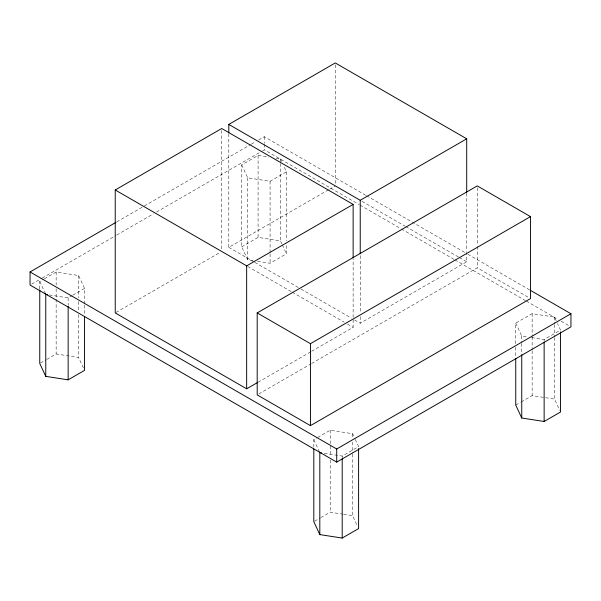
<?xml version="1.0" encoding="UTF-8"?>
<svg xmlns="http://www.w3.org/2000/svg" width="601" height="601" viewBox="0 0 601 601"><rect width="100%" height="100%" fill="white"/><g stroke="black" fill="none" stroke-linecap="round" stroke-linejoin="round"><path stroke-width="0.45" stroke-dasharray="3 2.25" d="M116.782 221.882L143.526 206.436M144.338 205.97L250.519 144.661M251.331 144.195L255.38 141.859M258.625 139.988L264.297 136.705L365.701 195.257M31.673 284.13L41.401 278.511M42.205 278.045L115.97 235.464M116.782 234.991L153.255 213.933M156.493 212.063L261.863 151.227M262.675 150.761L264.297 149.822L359.218 204.625M39.756 288.931L39.756 281.478L43.655 279.225M44.436 278.774L56.148 272.013L78.543 275.476L84.546 288.405L84.546 304.241M253.066 260.616L247.695 259.782L241.692 246.861L241.692 164.892L258.084 155.426L268.835 157.086M49.342 294.963L68.146 297.871L72.052 295.617M72.834 295.166L84.546 288.405M241.692 164.892L247.695 177.821L270.082 181.284L286.482 171.818L284.228 166.973M116.046 312.46L220.079 252.397M228.808 133.798L228.808 247.364L328.777 189.638M329.596 189.172L335.283 185.889M40.537 362.996L45.999 359.841M46.78 359.39L56.148 353.981L78.543 357.445L84.17 369.562M241.692 246.861L258.084 237.395L280.479 240.858L281.982 244.089M257.544 261.307L270.082 263.253L286.482 253.787L286.482 244.472M258.039 382.244L310.867 351.743M311.679 351.269L353.133 327.335L353.133 258.828M354.552 319.965L360.232 323.24L466.707 261.766L466.707 252.382M258.821 393.963L310.792 363.958M311.603 363.485L477.254 267.851L528.872 297.66M313.812 447.152L313.812 439.699L316.937 437.896M317.711 437.453L330.204 430.241L352.599 433.704L354.845 438.55M515.748 343.607L515.748 323.113L532.14 313.654L554.535 317.118L557.157 322.775M324.292 453.327L342.202 456.099L358.602 446.633L355.221 439.361M531.6 337.567L544.138 339.512L560.538 330.047L557.533 323.578M314.593 521.217L320.055 518.062M320.836 517.611L330.204 512.202L342.743 514.14M515.748 405.082L520.428 402.377M521.21 401.926L532.14 395.616L544.679 397.554M276.002 158.198L280.479 158.889L281.606 161.316M515.748 323.113L521.751 336.042L528.016 337.018M545.58 397.697L554.535 399.079L559.786 410.393M343.644 514.283L352.599 515.666L357.475 526.175M366.512 195.723L464.678 252.397M467.924 254.268L529.579 289.862M362.057 201.343L405.051 226.171M405.863 226.637L458.601 257.085M459.404 257.551L466.707 261.766M360.029 205.091L400.589 228.508M401.4 228.981L454.131 259.422M454.942 259.887L525.522 300.635M526.333 301.109L557.968 319.371M561.214 321.25L569.327 325.93M228.808 247.364L253.953 261.878M254.764 262.352L300.2 288.578M301.011 289.051L351.307 318.087M247.672 266.446L291.477 291.74M292.289 292.206L344.208 322.189M347.453 324.059L353.133 327.335M282.35 244.9L286.482 253.787M313.812 439.699L319.815 452.628M39.756 281.478L44.632 291.981M554.535 317.118L554.535 323.639M554.535 324.57L554.535 336.673M554.535 337.604L554.535 399.079M544.138 339.512L544.138 341.368M532.14 313.654L532.14 336.004M532.14 336.936L532.14 349.977M532.14 350.909L532.14 395.616M521.751 336.042L521.751 342.562M521.751 343.494L521.751 353.741M515.748 347.333L515.748 357.58M477.254 187.752L477.254 245.501M477.254 246.433L477.254 267.851M466.707 193.252L466.707 251.443M360.232 255.665L360.232 312.918M360.232 316.667L360.232 323.24M352.599 433.704L352.599 438.362M352.599 442.088L352.599 453.259M352.599 454.191L352.599 515.666M342.202 456.099L342.202 457.962M335.283 64.818L335.283 184.011M330.204 430.241L330.204 456.317M330.204 460.043L330.204 512.202M286.482 171.818L286.482 240.746M280.479 158.889L280.479 162.616M280.479 163.547L280.479 240.858M270.082 181.284L270.082 253.006M270.082 253.938L270.082 263.253M264.297 136.705L264.297 143.263M264.297 144.202L264.297 149.822M258.084 155.426L258.084 237.395M247.695 177.821L247.695 259.782M221.709 130.387L221.709 250.519M84.546 305.173L84.546 314.488M78.543 275.476L78.543 297.833M78.543 301.559L78.543 310.875M78.543 314.601L78.543 357.445M68.146 297.871L68.146 305.323M56.148 272.013L56.148 285.054M56.148 288.78L56.148 353.981"/><path stroke-width="0.9" d="M257.228 382.709L246.658 388.809L115.234 312.933L115.234 189.984L221.709 128.509L353.133 204.393L353.133 257.889M228.808 132.859L228.808 124.415L335.283 62.94L466.707 138.816L466.707 192.312M530.39 290.336L570.95 313.752L570.95 326.869L336.703 462.109L30.05 285.062L30.05 271.952L115.97 222.347M115.234 189.984L246.658 265.86L353.133 204.393M228.808 124.415L360.232 200.291L466.707 138.816M39.756 289.862L39.756 363.447L45.759 376.369L68.146 379.84L84.546 370.374L84.546 316.351M257.198 312.933L477.254 185.889L530.488 216.623L530.488 298.592L310.439 425.636L257.198 394.895L257.198 312.933L310.439 343.667L530.488 216.623M30.05 271.952L336.703 448.992L570.95 313.752M313.812 449.015L313.812 521.668L319.815 534.597L342.202 538.06L358.602 528.595L358.602 448.496M515.748 358.512L515.748 405.082L521.751 418.011L544.138 421.474L560.538 412.008L560.538 331.91M45.007 292.792L45.759 294.407L47.547 294.685M321.603 452.906L319.815 452.628L319.815 534.597M544.138 342.3L544.138 421.474M521.751 354.673L521.751 418.011M360.232 200.291L360.232 253.787M342.202 458.894L342.202 538.06M336.703 448.992L336.703 462.109M310.439 343.667L310.439 425.636M246.658 265.86L246.658 388.809M68.146 306.255L68.146 379.84M45.759 294.407L45.759 376.369"/></g></svg>
